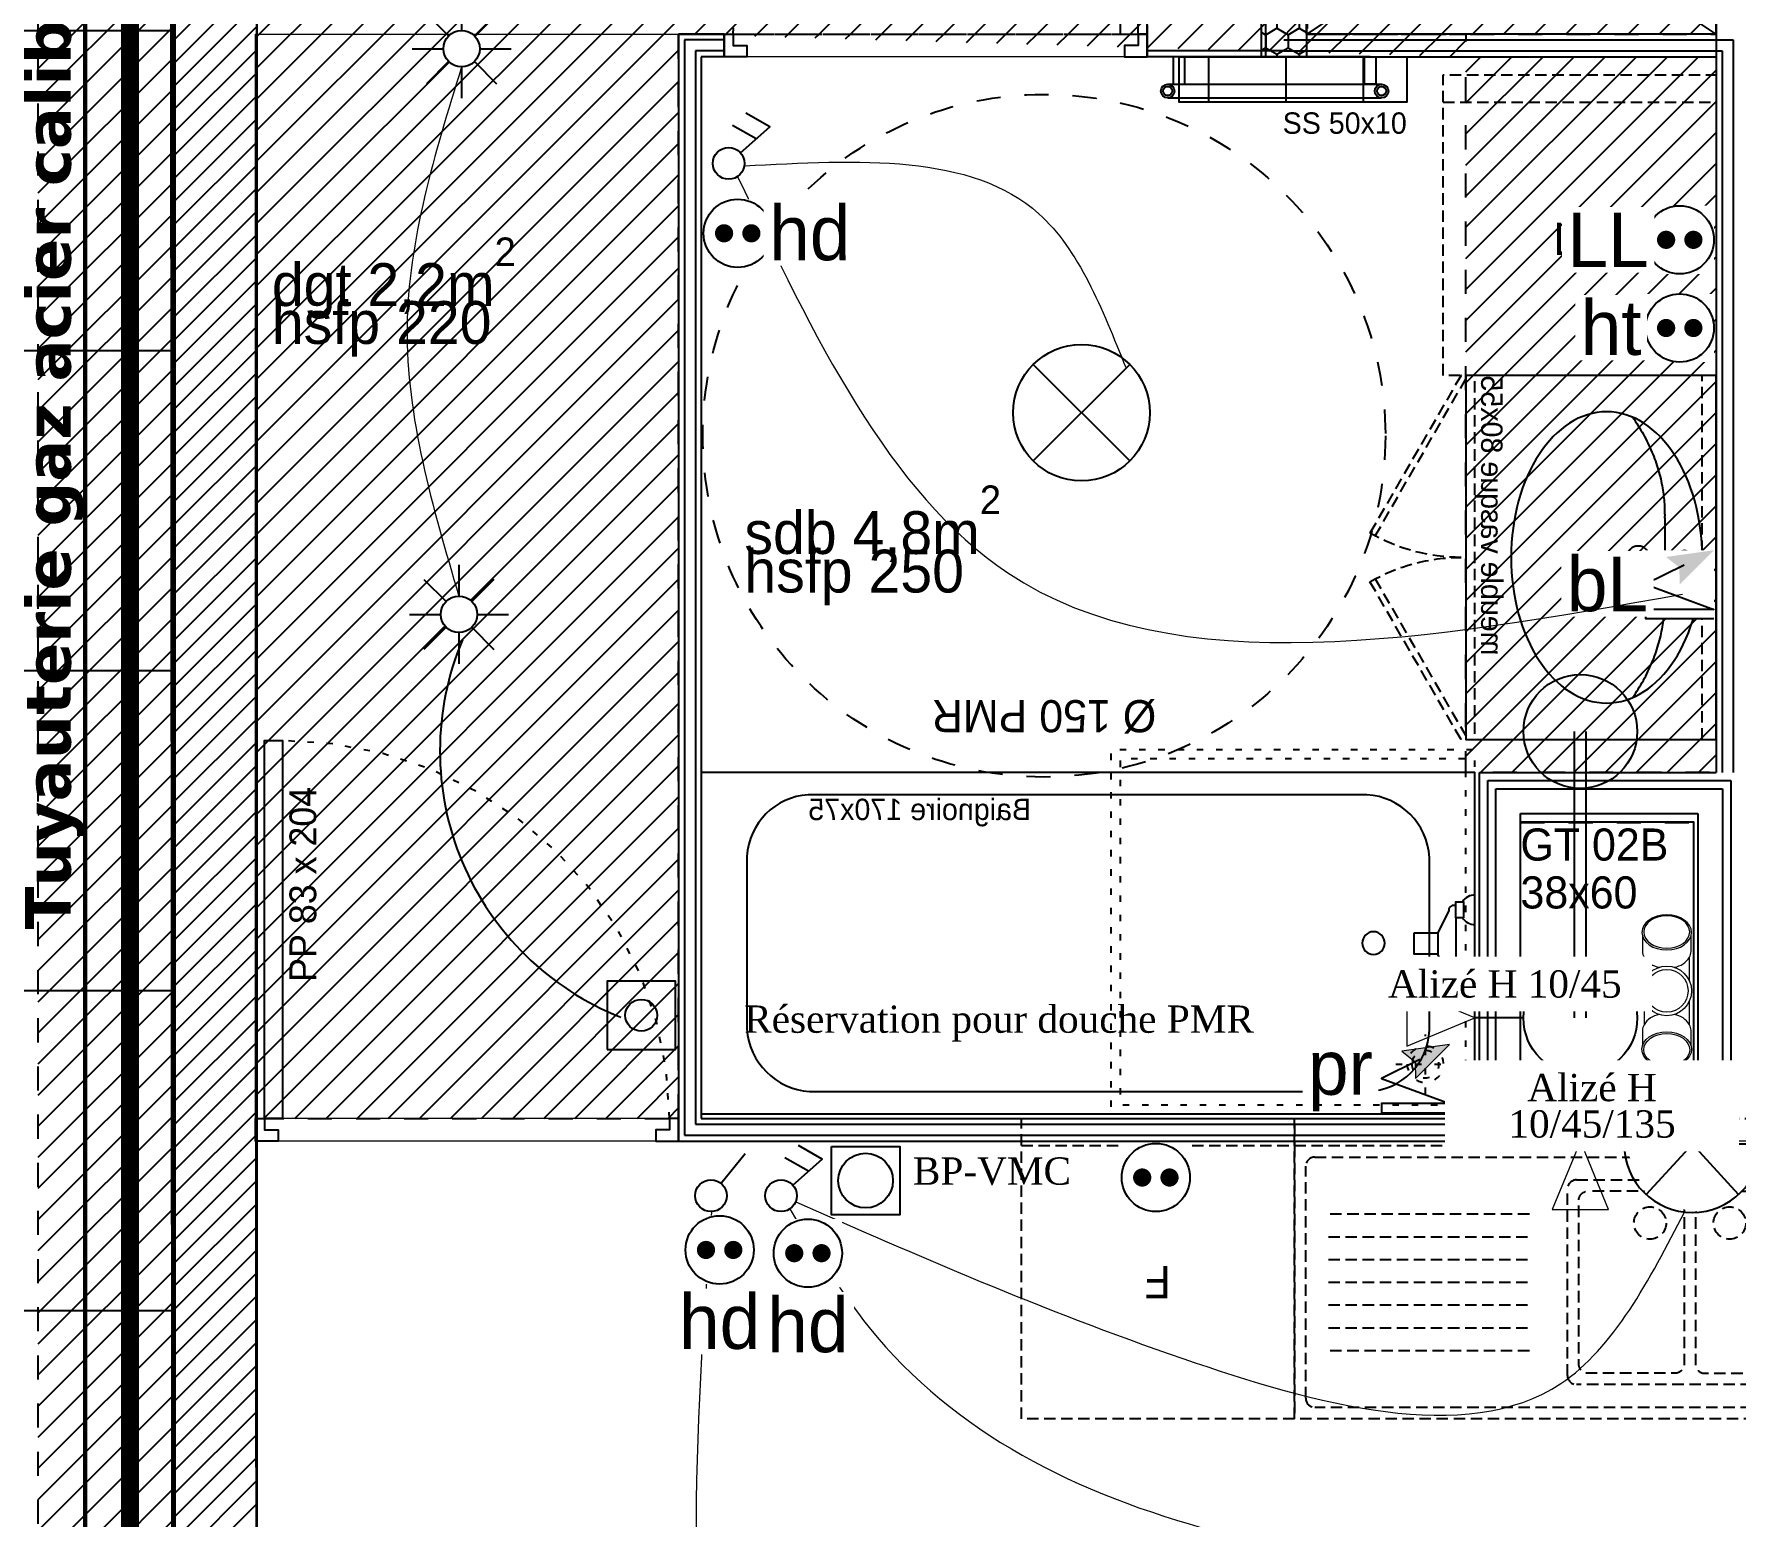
# Model space of a CAD drawing. Header units: centimetres. Extents: x -58072 to 12532, y -30603 to 6224.
# Drawn here: x 9159.9 to 9533.8, y 2841.6 to 3167.4 of the extents above; entities that cross this region are included whole.
import ezdxf

# ---------------------------------------------------------------- set-up
doc = ezdxf.new("R2010")
doc.units = ezdxf.units.CM
for name, pattern in [('ISO-03', [1.5, 0.6, -0.9]), ('prlm_gaz', [36, 24, -3, 0, -3, 0, -3, 0, -3]), ('Style de ligne -1', [0.41664, 0.20828, -0.20836]), ('Style de ligne -11', [0.347222, 0.20828, -0.138942]), ('Style de ligne -13', [0.147638, 0.098425, -0.049213]), ('Style de ligne -18', [0.164042, 0.054681, -0.109361]), ('Style de ligne -19', [0.166667, 0.055556, -0.111111]), ('Style de ligne -5', [0.20828, 0.069425, -0.138855]), ('VW-01', [0.41656, 0.20828, -0.20828])]:
    doc.linetypes.add(name, pattern=pattern)
for name, color, linetype in [('B BATI-équipement-sanitaires', 252, 'Continuous'), ('B faience', 252, 'Style de ligne -11'), ('B Faux plafonds', 252, 'Continuous'), ('B Faux plafonds_Hatch', 9, 'Continuous'), ('B GÈnÈral_Hatch', 252, 'Continuous'), ('B Général', 252, 'Continuous'), ('C ANNOTATIONS-PMR', 252, 'Style de ligne -5'), ('C ANNOTATIONS-prestations', 252, 'Continuous'), ('C ANNOTATIONS-prestations_Hatch', 252, 'Continuous'), ('C ANNOTATIONS-texte', 252, 'Continuous'), ('C ANNOTATIONS-textes-numérotation gaine', 252, 'ISO-03'), ('D SURFACES-shab', 252, 'Continuous'), ('F REMPLISSAGE-TE', 252, 'Continuous'), ('F REMPLISSAGE-TE_Hatch', 252, 'Continuous'), ('F REMPLISSAGE-vert clair', 252, 'Continuous'), ('F REMPLISSAGE-vert foncé', 252, 'Continuous'), ('prlm-EAU-CHU', 42, 'Continuous'), ('prlm-GT', 242, 'Continuous'), ('prlm-MOD', 7, 'Continuous'), ('prlm-MOD-PB', 123, 'Continuous'), ('prlm-VMC', 93, 'Continuous')]:
    doc.layers.add(name, color=color, linetype=linetype)
for name, color, linetype, lineweight in [('prlm-CHAUFF-CONV', 1, 'Continuous', 25), ('prlm-ELEC-CFO', 1, 'Continuous', 25), ('prlm-GAZ', 2, 'Continuous', 25)]:
    doc.layers.add(name, color=color, linetype=linetype, lineweight=lineweight)
doc.layers.add('prlm-ZEROPLOT', color=254, linetype='Continuous', plot=False)
doc.styles.add('Eurostile', font='Eurosti.TTF')
doc.styles.add('Eurostile (italic)', font='Eurostib.TTF')
doc.styles.add('prlm-elec-cfo', font='comic.ttf', dxfattribs={"height": 12})
doc.styles.add('prlm-mod', font='cambriaz.ttf', dxfattribs={"height": 18})
doc.styles.add('prlm-vmc', font='pala.ttf', dxfattribs={"height": 14})
pattern_1 = [(45, (0, 0.2205), (-3.5277778, 3.3072917), [])]
pattern_2 = [(-90, (-81.019, 107.5736), (2.4602994, -4.2613636), [2.840909, -5.6818181]), (30, (-81.019, 107.5736), (2.4602994, 4.2613636), [2.840909, -5.6818181]), (-30, (-76.0983, 104.7326), (4.92059883, -5e-09), [2.840909, -5.6818181])]

# ---------------------------------------------------------------- blocks, each defined once
blk = doc.blocks.new('B 60.Groupe-42-1')
at = {"layer": 'B Général', "linetype": 'VW-01', "ltscale": 25.4, "flags": 128}
blk.add_lwpolyline([(9486.48, 2994.14), (9524.48, 2994.14), (9524.48, 2934.14), (9486.48, 2934.14)], close=True, dxfattribs=at)
at = {"layer": 'C ANNOTATIONS-textes-numérotation gaine', "insert": (9486.48, 2992.83), "char_height": 7.056, "width": 40.6883, "attachment_point": 1, "line_spacing_factor": 0.894578, "style": 'Eurostile'}
blk.add_mtext('GT 02B\\P38x60', dxfattribs=at)
blk = doc.blocks.new('xi.cee2')
at = {"layer": 'prlm-EAU-CHU', "color": 0, "lineweight": 13}
for p, q in [((-8.66, 5.34), (-12.09, 5.34)), ((-2.17, 5), (-7.43, 5)), ((7.43, 5), (2.17, 5)), ((12.09, 5.34), (8.66, 5.34)), ((-12.09, -5.34), (-8.66, -5.34)), ((-7.43, -5), (-2.17, -5)), ((2.17, -5), (7.43, -5)), ((8.66, -5.34), (12.09, -5.34))]:
    blk.add_line(p, q, dxfattribs=at)
for radius in [5.45, 4.69]:
    blk.add_circle((0, 0), radius, dxfattribs=at)
for centre, radius, start, end in [((-8.8, 2.45), 2.89, 61.5716, 87.1026), ((-9.99, 0.84), 4.88, 9.9757, 58.4084), ((9.99, 0.84), 4.88, 121.5916, 170.0243), ((8.8, 2.45), 2.89, 92.8974, 118.4284), ((-9.99, -0.84), 4.88, 301.5916, 350.0243), ((9.99, -0.84), 4.88, 189.9757, 238.4084), ((-8.8, -2.45), 2.89, 272.8974, 298.4284), ((8.8, -2.45), 2.89, 241.5716, 267.1026)]:
    blk.add_arc(centre, radius, start, end, dxfattribs=at)
at = {"layer": 'prlm-EAU-CHU', "color": 0, "lineweight": 13, "extrusion": (0, 0, -1)}
for centre, major_axis, ratio in [((-12.84, 0), (0, -5.45), 0.707316), ((-12.94, 0), (0, -5.05), 0.706972)]:
    blk.add_ellipse(centre, major_axis=major_axis, ratio=ratio, dxfattribs=at)
at = {"layer": 'prlm-EAU-CHU', "color": 0, "lineweight": 13}
for centre, major_axis, ratio in [((12.84, 0), (0, -5.45), 0.707316), ((12.94, 0), (0, -5.05), 0.706972)]:
    blk.add_ellipse(centre, major_axis=major_axis, ratio=ratio, dxfattribs=at)
blk = doc.blocks.new('xi.be')
at = {"layer": 'prlm-VMC', "color": 0, "linetype": 'ByBlock', "lineweight": 5, "flags": 128}
blk.add_lwpolyline([(-6.17, -15), (6.17, -15), (0, 0)], close=True, dxfattribs=at)
at = {"layer": 'prlm-VMC', "color": 0, "linetype": 'ByBlock', "lineweight": 5}
blk.add_solid([(0, -1), (5.17, -14), (-5.17, -14), (0, -1)], dxfattribs=at)
blk = doc.blocks.new('xi.bp-vmc-cui')
at = {"layer": 'prlm-VMC', "color": 0, "linetype": 'ByBlock', "lineweight": -2, "flags": 128}
blk.add_lwpolyline([(-7.5, 7.5), (7.5, 7.5), (7.5, -7.5), (-7.5, -7.5)], close=True, dxfattribs=at)
at = {"layer": 'prlm-VMC', "color": 0, "linetype": 'ByBlock', "lineweight": -2}
blk.add_circle((0, 0), 6, dxfattribs=at)
blk = doc.blocks.new('xi.SPOT')
at = {"color": 0, "lineweight": 5}
blk.add_wipeout([(-4, 0), (-2.83, -2.83), (0, -4), (2.83, -2.83), (4, 0), (2.83, 2.83), (0, 4), (-2.83, 2.83)], dxfattribs=at).dxf.layer = 'prlm-ELEC-CFO'
at = {"layer": 'prlm-ELEC-CFO', "color": 0, "linetype": 'ByBlock', "lineweight": -2, "flags": 128}
for points in [[(-7.69, 7.69), (-2.83, 2.83)], [(0, 10.88), (0, 4)], [(7.69, 7.69), (2.83, 2.83)], [(-10.88, 0), (-4, 0)], [(4, 0), (10.88, 0)], [(-2.83, -2.83), (-7.69, -7.69)], [(2.83, -2.83), (7.69, -7.69)], [(0, -4), (0, -10.88)]]:
    blk.add_lwpolyline(points, dxfattribs=at)
at = {"layer": 'prlm-ELEC-CFO', "color": 0, "linetype": 'ByBlock', "lineweight": -2}
blk.add_circle((0, 0), 4, dxfattribs=at)
blk = doc.blocks.new('xi.BL')
at = {"color": 0, "lineweight": 5}
blk.add_wipeout([(-7.5, -7.5), (7.5, -7.5), (7.5, 7.5), (-7.5, 7.5)], dxfattribs=at).dxf.layer = 'prlm-ELEC-CFO'
at = {"layer": 'prlm-ELEC-CFO', "lineweight": 5}
blk.add_hatch(color=0, dxfattribs=at).paths.add_polyline_path([(-3, 6), (-0.1, 3.7), (0, 0), (7.5, 7.5)])
at = {"layer": 'prlm-ELEC-CFO', "color": 0}
blk.add_lwpolyline([(0.95, 4.23), (-7.5, 0), (7.5, -5.5), (-7.5, -5.5), (-7.5, -7.5), (7.5, -7.5)], dxfattribs=at)
blk = doc.blocks.new('xi.PTCE')
at = {"layer": 'prlm-ELEC-CFO', "color": 0}
for points in [[(-10.61, 10.61), (10.61, -10.61)], [(10.61, 10.61), (-10.61, -10.61)]]:
    blk.add_lwpolyline(points, dxfattribs=at)
at = {"layer": 'prlm-ELEC-CFO', "color": 0, "linetype": 'ByBlock'}
blk.add_circle((0, 0), 15, dxfattribs=at)
blk = doc.blocks.new('xi.DA')
at = {"layer": 'prlm-ELEC-CFO', "color": 0}
for points in [[(4.05, 1.39), (-1.17, 4.34)], [(0.61, -1.67), (7.04, 4.05), (1.81, 7.01)]]:
    blk.add_lwpolyline(points, dxfattribs=at)
blk.add_circle((-2, -4), 3.5, dxfattribs=at)
blk = doc.blocks.new('xi.PCHD')
at = {"color": 0, "lineweight": 5}
blk.add_wipeout([(-7.5, -7.5), (7.5, -7.5), (7.5, 7.5), (-7.5, 7.5)], dxfattribs=at).dxf.layer = 'prlm-ELEC-CFO'
at = {"layer": 'prlm-ELEC-CFO', "color": 0, "linetype": 'ByBlock', "lineweight": 5, "const_width": 2}
for points in [[(-4, 0, 1), (-2, 0, 1)], [(2, 0, 1), (4, 0, 1)]]:
    blk.add_lwpolyline(points, format="xyb", close=True, dxfattribs=at)
at = {"layer": 'prlm-ELEC-CFO', "color": 0, "linetype": 'ByBlock', "lineweight": -2}
blk.add_circle((0, 0), 7.5, dxfattribs=at)
blk = doc.blocks.new('xi.PCHT')
at = {"color": 0, "lineweight": 5}
blk.add_wipeout([(-7.5, -7.5), (7.5, -7.5), (7.5, 7.5), (-7.5, 7.5)], dxfattribs=at).dxf.layer = 'prlm-ELEC-CFO'
at = {"layer": 'prlm-ELEC-CFO', "color": 0, "linetype": 'ByBlock', "lineweight": 5, "const_width": 2}
for points in [[(-4, 0, 1), (-2, 0, 1)], [(2, 0, 1), (4, 0, 1)]]:
    blk.add_lwpolyline(points, format="xyb", close=True, dxfattribs=at)
at = {"layer": 'prlm-ELEC-CFO', "color": 0, "linetype": 'ByBlock', "lineweight": -2}
blk.add_circle((0, 0), 7.5, dxfattribs=at)
blk = doc.blocks.new('xi.ECAP')
at = {"color": 0}
blk.add_wipeout([(-15, 0), (-10.13, 11.06), (0, 15), (10.13, 11.06), (15, 0)], dxfattribs=at).dxf.layer = 'prlm-ELEC-CFO'
at = {"layer": 'prlm-ELEC-CFO', "color": 0, "linetype": 'ByBlock', "lineweight": -2, "flags": 128}
blk.add_lwpolyline([(15, 0, 1), (-15, 0)], format="xyb", close=True, dxfattribs=at)
at = {"layer": 'prlm-ELEC-CFO', "color": 0}
blk.add_lwpolyline([(-10.13, 11.06), (0, 0), (10.13, 11.06)], dxfattribs=at)
blk = doc.blocks.new('xi.SA')
at = {"layer": 'prlm-ELEC-CFO', "color": 0}
blk.add_lwpolyline([(0.2, -1.28), (5.5, 5.28)], dxfattribs=at)
blk.add_circle((-2, -4), 3.5, dxfattribs=at)
blk = doc.blocks.new('xi.PC')
at = {"color": 0, "lineweight": 5}
blk.add_wipeout([(-7.5, -7.5), (7.5, -7.5), (7.5, 7.5), (-7.5, 7.5)], dxfattribs=at).dxf.layer = 'prlm-ELEC-CFO'
at = {"layer": 'prlm-ELEC-CFO', "color": 0, "linetype": 'ByBlock', "lineweight": 5, "const_width": 2}
for points in [[(-4, 0, 1), (-2, 0, 1)], [(2, 0, 1), (4, 0, 1)]]:
    blk.add_lwpolyline(points, format="xyb", close=True, dxfattribs=at)
at = {"layer": 'prlm-ELEC-CFO', "color": 0, "linetype": 'ByBlock', "lineweight": -2}
blk.add_circle((0, 0), 7.5, dxfattribs=at)
blk = doc.blocks.new('xi.PR')
at = {"layer": 'prlm-ELEC-CFO', "lineweight": 5}
blk.add_hatch(color=0, dxfattribs=at).paths.add_polyline_path([(-3, 6), (-0.1, 3.7), (0, 0), (7.5, 7.5)])
at = {"layer": 'prlm-ELEC-CFO', "color": 0, "lineweight": 5, "flags": 128}
blk.add_lwpolyline([(-3, 6), (-0.1, 3.7), (0, 0), (7.5, 7.5)], close=True, dxfattribs=at)
at = {"layer": 'prlm-ELEC-CFO', "color": 0}
blk.add_lwpolyline([(0.95, 4.23), (-7.5, 0), (7.5, -5.5), (-7.5, -5.5), (-7.5, -7.5), (7.5, -7.5)], dxfattribs=at)
blk = doc.blocks.new('xi.LL')
at = {"color": 0, "lineweight": 5}
blk.add_wipeout([(-7.5, -7.5), (7.5, -7.5), (7.5, 7.5), (-7.5, 7.5)], dxfattribs=at).dxf.layer = 'prlm-ELEC-CFO'
at = {"layer": 'prlm-ELEC-CFO', "color": 0, "linetype": 'ByBlock', "lineweight": 5, "const_width": 2}
for points in [[(-4, 0, 1), (-2, 0, 1)], [(2, 0, 1), (4, 0, 1)]]:
    blk.add_lwpolyline(points, format="xyb", close=True, dxfattribs=at)
at = {"layer": 'prlm-ELEC-CFO', "color": 0, "linetype": 'ByBlock', "lineweight": -2}
blk.add_circle((0, 0), 7.5, dxfattribs=at)
blk = doc.blocks.new('xi.TSL-050-050')
at = {"layer": 'prlm-CHAUFF-CONV', "linetype": 'ByBlock', "lineweight": -2}
h = blk.add_hatch(color=0, dxfattribs=at)
edge = h.paths.add_edge_path()
edge.add_arc((-23.5, 7.5), 1.5, 0, 360)
edge = h.paths.add_edge_path(flags=17)
edge.add_arc((-23.5, 7.5), 1, 0, 360)
edge = h.paths.add_edge_path()
edge.add_arc((23.5, 7.5), 1.5, 0, 360)
edge = h.paths.add_edge_path(flags=17)
edge.add_arc((23.5, 7.5), 1, 0, 360)
at = {"layer": 'prlm-CHAUFF-CONV', "color": 0, "linetype": 'ByBlock', "lineweight": -2, "flags": 128}
for points in [[(23.5, 9), (-23.5, 9)], [(23.5, 6), (-23.5, 6)]]:
    blk.add_lwpolyline(points, dxfattribs=at)
at = {"layer": 'prlm-CHAUFF-CONV', "color": 0, "linetype": 'ByBlock', "lineweight": -2}
for points in [[(-19.73, 0), (-22.27, 0), (-22.27, 6), (-19.73, 6)], [(19.73, 0), (22.27, 0), (22.27, 6), (19.73, 6)]]:
    blk.add_lwpolyline(points, close=True, dxfattribs=at)
for centre, radius in [((-23.5, 7.5), 1.5), ((-23.5, 7.5), 1), ((23.5, 7.5), 1.5), ((23.5, 7.5), 1)]:
    blk.add_circle(centre, radius, dxfattribs=at)
at = {"layer": 'prlm-ZEROPLOT', "linetype": 'ByBlock', "lineweight": -2, "flags": 128}
blk.add_lwpolyline([(-21, 0), (21, 0)], dxfattribs=at)
blk = doc.blocks.new('B 60.PP 80')
at = {"layer": 'B Général', "flags": 128}
blk.add_lwpolyline([(-43, 2.5), (-43, 85.5), (-39, 85.5), (-39, 2.5)], close=True, dxfattribs=at)
at = {"layer": 'B Général', "linetype": 'Style de ligne -18', "ltscale": 25.4, "flags": 128}
blk.add_lwpolyline([(46, 2.5), (45.27, 13.33), (43.1, 23.98), (39.53, 34.26), (34.61, 44), (28.44, 53.03), (21.1, 61.19), (12.74, 68.35), (3.5, 74.38), (-6.47, 79.18), (-17, 82.67), (-27.91, 84.79), (-39, 85.5)], dxfattribs=at)
at = {"layer": 'B Général', "linetype": 'Continuous', "flags": 128}
for points in [[(-45, 2.5), (-43, 2.5), (-43, 0), (-40, 0), (-40, -2.5), (-45, -2.5)], [(48, 2.5), (46, 2.5), (46, 0), (43, 0), (43, -2.5), (48, -2.5), (48, -2.5), (48, -2.5), (48, 1.79), (48, 1.79)]]:
    blk.add_lwpolyline(points, close=True, dxfattribs=at)
at = {"layer": 'C ANNOTATIONS-prestations', "insert": (-37.5, 32.5), "char_height": 5.8796, "attachment_point": 1, "rotation": 90, "line_spacing_factor": 0.894578, "style": 'Eurostile'}
blk.add_mtext('PP 83 x 204', dxfattribs=at)
blk = doc.blocks.new('B 60.Rond 150_PMR')
at = {"layer": 'B Général', "linetype": 'VW-01', "ltscale": 25.4}
blk.add_circle((0, 0), 75, dxfattribs=at)
at = {"layer": 'B Général', "insert": (-61.5, 0), "char_height": 7.056, "attachment_point": 5, "rotation": 90, "line_spacing_factor": 0.894578, "style": 'Eurostile (italic)'}
blk.add_mtext('Ø 150 PMR', dxfattribs=at)
blk = doc.blocks.new('B 60.Frigo')
at = {"layer": 'B Général', "linetype": 'Style de ligne -13', "ltscale": 25.4, "flags": 128}
blk.add_lwpolyline([(-30, 30), (30, 30), (30, -30), (-30, -30)], close=True, dxfattribs=at)
blk.add_lwpolyline([(30, -30), (30, -36), (-30, -36), (-30, -30)], dxfattribs=at)
at = {"layer": 'B Général', "insert": (0, 0), "char_height": 7.06, "attachment_point": 5, "line_spacing_factor": 0.894578, "style": 'Eurostile'}
blk.add_mtext('F', dxfattribs=at)
blk = doc.blocks.new('B 60.Evier 120.60 T3 et +')
at = {"layer": 'B Général', "linetype": 'Style de ligne -13', "ltscale": 25.4}
for p, q in [((-55.5, -2.5), (55.5, -2.5)), ((-57.5, -55.5), (-57.5, -4.5)), ((57.5, -4.5), (57.5, -55.5)), ((0, -50.5), (0, -9.53)), ((2, -7.53), (51.79, -7.53)), ((18.98, -10), (18.98, -10)), ((53.79, -9.53), (53.79, -50.5)), ((-52.12, -15), (-7.88, -15)), ((-52.5, -20), (-7.5, -20)), ((-52.5, -25), (-7.5, -25)), ((-52.5, -30), (-7.5, -30)), ((-52.5, -35), (-7.5, -35)), ((-52.5, -40), (-7.5, -40)), ((25.65, -43.33), (25.65, -43.33)), ((-52.12, -45), (-7.88, -45)), ((9.17, -50), (9.17, -50)), ((51.79, -52.5), (2, -52.5)), ((55.5, -57.5), (-55.5, -57.5))]:
    blk.add_line(p, q, dxfattribs=at)
at = {"layer": 'B Général', "linetype": 'Style de ligne -13', "ltscale": 25.4, "flags": 128}
blk.add_lwpolyline([(-60, 0), (-60, 6), (60, 6), (60, 0)], dxfattribs=at)
blk.add_lwpolyline([(-60, 0), (60, 0), (60, -60), (-60, -60)], close=True, dxfattribs=at)
for points in [[(25.65, -12), (25.65, -48, -0.414212), (23.65, -50), (4.5, -50, -0.198914), (3.09, -49.41, -0.198914), (2.5, -48), (2.5, -12, -0.414214), (4.5, -10)], [(25.65, -12, 0.414212), (23.65, -10), (4.45, -10)], [(28.15, -12), (28.15, -48, 0.414212), (30.15, -50), (49.29, -50, 0.198914), (50.71, -49.41, 0.198914), (51.29, -48), (51.29, -12, 0.414214), (49.29, -10)], [(28.15, -12, -0.414212), (30.15, -10), (49.34, -10)]]:
    blk.add_lwpolyline(points, format="xyb", dxfattribs=at)
at = {"layer": 'B Général', "linetype": 'Style de ligne -13', "ltscale": 25.4}
for centre, start, end in [((-55.5, -4.5), 90, 180), ((55.5, -4.5), 0, 90), ((2, -9.53), 90, 180), ((51.79, -9.53), 0, 90), ((2, -50.5), 180, 270), ((51.79, -50.5), 270, 0), ((-55.5, -55.5), 180, 270), ((55.5, -55.5), 270, 0)]:
    blk.add_arc(centre, 2, start, end, dxfattribs=at)
for centre in [(18.15, -17), (35.65, -17)]:
    blk.add_ellipse(centre, major_axis=(3.54, 0), ratio=1, dxfattribs=at)
blk = doc.blocks.new('B 60.Lave Linge')
at = {"layer": 'B Général', "linetype": 'Style de ligne -13', "ltscale": 25.4, "flags": 128}
blk.add_lwpolyline([(-29.47, 30), (-29.47, 36), (30.53, 36), (30.53, 30)], dxfattribs=at)
blk.add_lwpolyline([(-29.47, 30), (30.53, 30), (30.53, -30), (-29.47, -30)], close=True, dxfattribs=at)
at = {"layer": 'B Général', "insert": (0, 0), "char_height": 7.056, "attachment_point": 5, "line_spacing_factor": 0.894578, "style": 'Eurostile'}
blk.add_mtext('LL', dxfattribs=at)
blk = doc.blocks.new('B 60.Groupe-3-1')
at = {"layer": 'B Général', "linetype": 'Continuous'}
for centre, major_axis, ratio in [((0, -24.07), (32, 0), 0.65625), ((0, -6.97), (1.5, 0), 1), ((0, -17.15), (2.5, 0), 1)]:
    blk.add_ellipse(centre, major_axis=major_axis, ratio=ratio, dxfattribs=at)
for points in [[(-30.82, -18.37), (-20.7, -11.37), (-9.74, -11.32), (-4.71, -11.3), (0, -11.3)], [(30.82, -18.37), (20.7, -11.37), (9.74, -11.32), (4.71, -11.3), (0, -11.3)]]:
    blk.add_open_spline(points, degree=2, knots=[0, 0, 0, 1, 1, 2, 2, 2], dxfattribs=at)
blk.add_open_spline([(-30.45, -17.59), (-30.5, -17.61), (-30.55, -17.64)], degree=2, dxfattribs=at)
blk = doc.blocks.new('B 60.meuble vasque 80x60')
at = {"layer": 'B BATI-équipement-sanitaires', "linetype": 'Style de ligne -13', "ltscale": 25.4, "flags": 128}
for points in [[(-40, -3.07), (40, -3.07), (40, -53.07), (-40, -53.07)], [(-40, -56.07), (-5.36, -76.07), (-4.71, -74.94), (-39.35, -54.94)], [(40, -56.07), (5.36, -76.07), (4.71, -74.94), (39.35, -54.94)]]:
    blk.add_lwpolyline(points, close=True, dxfattribs=at)
at = {"layer": 'B BATI-équipement-sanitaires', "linetype": 'Style de ligne -13', "ltscale": 25.4}
for centre, start, end in [((-40, -56.07), 330, 0), ((40, -56.07), 180, 210)]:
    blk.add_arc(centre, 40, start, end, dxfattribs=at)
at = {"layer": 'B Général', "flags": 128}
blk.add_lwpolyline([(-40, 0), (40, 0), (40, -55), (-40, -55)], close=True, dxfattribs=at)
at = {"layer": 'B Général'}
blk.add_blockref('B 60.Groupe-3-1', (0, 0), dxfattribs=at)
at = {"layer": 'C ANNOTATIONS-prestations', "insert": (40, -53.07), "char_height": 4.7037, "width": 80, "attachment_point": 9, "line_spacing_factor": 0.894578, "style": 'Eurostile'}
blk.add_mtext('meuble vasque 80x55', dxfattribs=at)
blk = doc.blocks.new('B 60.PL 60.90')
at = {"layer": 'B Général', "linetype": 'Continuous'}
for p, q in [((-42.5, 42.83), (47.5, -17.27)), ((47.5, 42.73), (-42.5, -17.27))]:
    blk.add_line(p, q, dxfattribs=at)
at = {"layer": 'B Général', "linetype": 'Style de ligne -1', "ltscale": 25.4}
for p, q in [((-0.39, -37.19), (-37.5, -22.27)), ((5.39, -37.19), (42.5, -22.27))]:
    blk.add_line(p, q, dxfattribs=at)
at = {"layer": 'B Général', "linetype": 'Continuous', "flags": 128}
for points in [[(47.5, -17.27), (47.5, 42.73), (-42.5, 42.73), (-42.5, -17.27)], [(42.5, -17.27), (42.5, -22.27), (-42.5, -22.27), (-42.5, -17.27)], [(-37.5, -17.27), (-37.5, -22.27), (-42.5, -22.27), (-42.5, -17.27)], [(47.5, -17.27), (47.5, -22.27), (42.5, -22.27), (42.5, -17.27)]]:
    blk.add_lwpolyline(points, close=True, dxfattribs=at)
at = {"layer": 'B Général', "linetype": 'Style de ligne -1', "ltscale": 25.4}
for centre, start, end in [((-37.5, -22.27), 338.1056, 0), ((42.5, -22.27), 180, 201.8944)]:
    blk.add_arc(centre, 40, start, end, dxfattribs=at)
at = {"layer": 'B Général', "insert": (-36.73, 22.09), "char_height": 7.056, "attachment_point": 1, "line_spacing_factor": 0.894578, "style": 'Eurostile'}
blk.add_mtext('Pl.', dxfattribs=at)
at = {"layer": 'C ANNOTATIONS-prestations', "insert": (-36.73, 10.61), "char_height": 4.704, "attachment_point": 4, "line_spacing_factor": 0.894578, "style": 'Eurostile'}
blk.add_mtext('60*90', dxfattribs=at)
blk = doc.blocks.new('B 60.Sèche-serviette')
at = {"layer": 'B GÈnÈral_Hatch', "linetype": 'Continuous'}
h = blk.add_hatch(dxfattribs=at)
h.set_pattern_fill('H_BARDAGE V 150', color=256, style=0, pattern_type=2)
h.set_pattern_definition([(90, (0, 3.493), (17, 0), [])])
h.paths.add_polyline_path([(-25, 8.4925), (25, 8.4925), (25, -1.5075), (-25, -1.5075)])
at = {"layer": 'B Général', "linetype": 'Continuous', "flags": 128}
blk.add_lwpolyline([(-25, 8.4925), (25, 8.4925), (25, -1.5075), (-25, -1.5075)], close=True, dxfattribs=at)
at = {"layer": 'C ANNOTATIONS-prestations', "insert": (25, -8.4925), "char_height": 4.7037, "width": 50, "attachment_point": 9, "line_spacing_factor": 0.894578, "style": 'Eurostile'}
blk.add_mtext('SS 50x10', dxfattribs=at)
blk = doc.blocks.new('B 60.Groupe-7-1')
at = {"layer": 'B Général', "linetype": 'Style de ligne -19', "ltscale": 25.4}
for p, q in [((-29.11, -35.61), (-29.11, -22.61)), ((-22.61, -29.11), (-35.61, -29.11))]:
    blk.add_line(p, q, dxfattribs=at)
at = {"layer": 'B Général', "linetype": 'Style de ligne -19', "ltscale": 25.4, "flags": 128}
for points in [[(-40, -40), (-40, 40), (40, 40), (40, -40)], [(-38, -38), (-38, 38), (38, 38), (38, -38)]]:
    blk.add_lwpolyline(points, close=True, dxfattribs=at)
at = {"layer": 'B Général', "linetype": 'Style de ligne -19', "ltscale": 25.4}
for radius in [4, 3]:
    blk.add_circle((-29.11, -29.11), radius, dxfattribs=at)
blk = doc.blocks.new('B 60.Douche pointillée')
at = {"layer": 'B Général'}
blk.add_blockref('B 60.Groupe-7-1', (0, 0), dxfattribs=at)
blk = doc.blocks.new('B 60.Baignoire 75_170')
at = {"layer": 'B faience', "lineweight": 18, "flags": 128}
blk.add_lwpolyline([(-85, 38.5), (-85, -37.5), (86, -37.5)], dxfattribs=at)
at = {"layer": 'B Général', "linetype": 'Continuous', "flags": 128}
blk.add_lwpolyline([(-84, -36.5), (-84, 38.5), (86, 38.5), (86, -36.5)], close=True, dxfattribs=at)
blk.add_lwpolyline([(-74, -17.85), (-74, 19.85, -0.379059), (-60.25, 33.6), (62.5, 33.6, -0.377778), (76, 20.1), (76, -17.85, -0.374545), (62.25, -31.6), (-60.5, -31.6, -0.392593), (-74, -18.1)], format="xyb", close=True, dxfattribs=at)
at = {"layer": 'B Général', "linetype": 'Continuous'}
blk.add_circle((-61.7, 1), 2.5, dxfattribs=at)
at = {"layer": 'B Général'}
blk.add_blockref('B 60.Douche pointillée', (-44, 3.5), dxfattribs=at)
at = {"layer": 'C ANNOTATIONS-prestations', "insert": (62.5, 26.61), "char_height": 4.7037, "width": 80, "attachment_point": 9, "line_spacing_factor": 0.894578, "style": 'Eurostile'}
blk.add_mtext('Baignoire 170x75', dxfattribs=at)
blk = doc.blocks.new('xi.BP')
at = {"layer": 'prlm-ELEC-CFO', "color": 0, "flags": 128}
blk.add_lwpolyline([(-7.5, -7.5), (7.5, -7.5), (7.5, 7.5), (-7.5, 7.5)], close=True, dxfattribs=at)
at = {"layer": 'prlm-ELEC-CFO', "color": 0}
blk.add_circle((0, 0), 3.5, dxfattribs=at)

msp = doc.modelspace()

# ---------------------------------------------------------------- hatches: boundary and pattern name
at = {"layer": 'B Faux plafonds_Hatch', "linetype": 'Continuous'}
h = msp.add_hatch(dxfattribs=at)
h.set_pattern_fill('F_P__SOFFITE', color=256, style=0, pattern_type=2)
h.set_pattern_definition(pattern_1)
h.paths.add_polyline_path([(9434.485, 4137.39), (9404.485, 4137.39), (9404.485, 4252.368), (9190.796, 4252.368), (9190.796, 4137.39), (9189.484, 4137.39), (9189.484, 3716.389), (9190.796, 3716.389), (9190.796, 2350.491), (9160.796, 2350.491), (9160.796, 4282.223), (9171, 4282.223), (9171, 4282.368), (11431.445, 4282.368), (11431.445, 4252.368), (9434.485, 4252.368)])
h = msp.add_hatch(dxfattribs=at)
h.set_pattern_fill('F_P__SOFFITE', color=256, style=0, pattern_type=2)
h.set_pattern_definition(pattern_1)
h.paths.add_polyline_path([(9301.484, 2929.14), (9301.484, 3167.39), (9404.485, 3167.39), (9404.485, 3236.39), (9439.643, 3236.39), (9439.643, 3167.39), (9529.485, 3167.39), (9529.485, 3371.39), (9420.096, 3371.439), (9420.096, 3521.439), (9280.096, 3521.39), (9280.096, 3371.39), (9208.484, 3371.39), (9208.484, 3241.39), (9208.796, 3241.39), (9208.484, 2929.14)])
h = msp.add_hatch(dxfattribs=at)
h.set_pattern_fill('F_P__SOFFITE', color=256, style=0, pattern_type=2)
h.set_pattern_definition(pattern_1)
h.paths.add_polyline_path([(9529.485, 3162.39), (9529.485, 3005.14), (9474.485, 3005.14), (9474.485, 3162.39)])
at = {"layer": 'B GÈnÈral_Hatch', "linetype": 'Continuous'}
h = msp.add_hatch(dxfattribs=at)
h.set_pattern_fill('50_BETON', color=256, style=0, pattern_type=2)
h.set_pattern_definition([(45, (0, 0), (2.4253472, -2.6458333), [])])
h.paths.add_polyline_path([(9190.796, 2340.491), (9208.796, 2340.491), (9208.796, 3264.789), (9190.796, 3264.789)])
h = msp.add_hatch(dxfattribs=at)
h.set_pattern_fill('F_P__SOFFITE', color=256, style=0, pattern_type=2)
h.set_pattern_definition(pattern_1)
h.paths.add_polyline_path([(9301.484, 3167.39), (9404.485, 3167.39), (9404.984, 3236.39), (9439.485, 3236.39), (9439.485, 3167.39), (9439.643, 3167.39), (9474.485, 3167.39), (9474.485, 3162.39)])
h = msp.add_hatch(dxfattribs=at)
h.set_pattern_fill('PSE', color=256, angle=-90, style=0, pattern_type=2)
h.set_pattern_definition(pattern_2)
h.paths.add_polyline_path([(9429.485, 3236.415), (9439.485, 3236.415), (9439.485, 3162.365), (9429.485, 3162.365)])
at = {"layer": 'C ANNOTATIONS-prestations_Hatch', "linetype": 'Continuous'}
h = msp.add_hatch(dxfattribs=at)
h.set_pattern_fill('DALETTES TERRASSE 50X50', color=256, scale=1.406016, style=0, pattern_type=2)
h.set_pattern_definition([(0, (9531.354, 4152.3), (4e-15, -70.3008), []), (-90, (9531.354, 4152.3), (70.3008, 0), [])])
h.paths.add_polyline_path([(8944.484, 4282.216), (8944.484, 4137.39), (9060.484, 4137.39), (9060.484, 2350.491), (9190.484, 2350.491), (9190.796, 3716.389), (9189.484, 3716.389), (9189.484, 4137.39), (9812.484, 4137.39), (9812.484, 4152.352), (11301.042, 4152.352), (11301.042, 2971.388), (11431.443, 2971.388), (11431.445, 4152.297), (11431.445, 4282.297)])
at = {"layer": 'F REMPLISSAGE-TE_Hatch', "linetype": 'Continuous'}
h = msp.add_hatch(dxfattribs=at)
h.set_pattern_fill('PSE', color=256, angle=-90, style=0, pattern_type=2)
h.set_pattern_definition(pattern_2)
h.paths.add_polyline_path([(9430.485, 3236.415), (9429.485, 3236.415), (9429.485, 3162.365), (9430.485, 3162.365)])
h = msp.add_hatch(dxfattribs=at)
h.set_pattern_fill('PSE', color=256, angle=-90, style=0, pattern_type=2)
h.set_pattern_definition(pattern_2)
h.paths.add_polyline_path([(9439.485, 3236.415), (9430.485, 3236.415), (9430.485, 3162.365), (9439.485, 3162.365)])

# ---------------------------------------------------------------- linework, layer by layer
at = {"layer": 'B Faux plafonds', "linetype": 'VW-01', "ltscale": 25.4, "flags": 128}
for points in [[(9434.485, 4137.39), (9404.485, 4137.39), (9404.485, 4252.368), (9190.796, 4252.368), (9190.796, 4137.39), (9189.484, 4137.39), (9189.484, 3716.389), (9190.796, 3716.389), (9190.796, 2350.491), (9160.796, 2350.491), (9160.796, 4282.223), (9171, 4282.223), (9171, 4282.368), (11431.445, 4282.368), (11431.445, 4252.368), (9434.485, 4252.368)], [(9301.484, 2929.14), (9301.484, 3167.39), (9404.485, 3167.39), (9404.485, 3236.39), (9439.643, 3236.39), (9439.643, 3167.39), (9529.485, 3167.39), (9529.485, 3371.39), (9420.096, 3371.439), (9420.096, 3521.439), (9280.096, 3521.39), (9280.096, 3371.39), (9208.484, 3371.39), (9208.484, 3241.39), (9208.796, 3241.39), (9208.484, 2929.14)], [(9529.485, 3162.39), (9529.485, 3005.14), (9474.485, 3005.14), (9474.485, 3162.39)]]:
    msp.add_lwpolyline(points, close=True, dxfattribs=at)
at = {"layer": 'B Général', "linetype": 'Continuous'}
for p, q in [((9529.485, 3278.39), (9529.485, 3162.39)), ((9529.485, 3278.39), (9529.485, 3162.39)), ((9190.796, 3264.789), (9190.796, 2350.491)), ((9208.796, 3264.789), (9208.796, 2350.491)), ((9429.485, 3236.415), (9429.485, 3162.365)), ((9439.485, 3236.415), (9439.485, 3162.365)), ((9404.485, 3169.39), (9404.485, 3162.39)), ((9311.485, 3167.39), (9301.484, 3167.39)), ((9301.484, 3167.39), (9301.484, 2924.14)), ((9311.485, 3167.39), (9311.485, 3162.39)), ((9404.485, 3167.39), (9404.485, 3162.39)), ((9311.485, 3162.39), (9306.484, 3162.39)), ((9306.484, 3162.39), (9306.484, 2929.14)), ((9434.485, 3162.39), (9404.485, 3162.39)), ((9429.485, 3162.365), (9439.485, 3162.365)), ((9434.485, 3162.39), (9529.485, 3162.39)), ((9529.485, 3162.39), (9529.485, 3005.14)), ((9477.484, 2929.14), (9477.484, 3005.14)), ((9477.484, 3005.14), (9529.485, 3005.14)), ((9486.484, 2933.14), (9486.484, 2996.14)), ((9486.484, 2996.14), (9525.485, 2996.14)), ((9525.485, 2996.14), (9525.485, 2933.14)), ((9525.485, 2933.14), (9486.484, 2933.14)), ((9208.484, 2924.14), (9208.484, 2929.14)), ((9301.484, 2924.14), (9301.484, 2929.14)), ((9306.484, 2929.14), (9477.484, 2929.14)), ((9301.484, 2924.14), (9477.484, 2924.14)), ((9534.485, 2924.14), (9477.484, 2924.14))]:
    msp.add_line(p, q, dxfattribs=at)
at = {"layer": 'B Général', "linetype": 'Continuous', "lineweight": 18}
for p, q in [((9190.796, 3264.789), (9190.796, 2350.491)), ((9208.796, 3264.789), (9208.796, 2350.491))]:
    msp.add_line(p, q, dxfattribs=at)
at = {"layer": 'B Général', "linetype": 'VW-01', "ltscale": 25.4, "flags": 128}
msp.add_lwpolyline([(9301.484, 3167.39), (9404.485, 3167.39), (9404.984, 3236.39), (9439.485, 3236.39), (9439.485, 3167.39), (9439.643, 3167.39), (9474.485, 3167.39), (9474.485, 3162.39)], dxfattribs=at)
at = {"layer": 'C ANNOTATIONS-prestations', "linetype": 'Continuous', "flags": 128}
msp.add_lwpolyline([(8944.484, 4282.216), (8944.484, 4137.39), (9060.484, 4137.39), (9060.484, 2350.491), (9190.484, 2350.491), (9190.796, 3716.389), (9189.484, 3716.389), (9189.484, 4137.39), (9812.484, 4137.39), (9812.484, 4152.352), (11301.042, 4152.352), (11301.042, 2971.388), (11431.443, 2971.388), (11431.445, 4152.297), (11431.445, 4282.297)], close=True, dxfattribs=at)
at = {"layer": 'D SURFACES-shab', "lineweight": 18, "flags": 128}
for points in [[(9208.484, 3167.39), (9301.484, 3167.39), (9301.484, 2929.14), (9208.484, 2929.14)], [(9306.484, 3162.39), (9306.484, 2929.14), (9477.484, 2929.14), (9477.484, 3005.14), (9529.485, 3005.14), (9529.485, 3162.39)], [(9208.796, 2350.492), (9784.485, 2350.492), (9784.485, 2924.14), (9301.484, 2924.14), (9301.484, 2924.14), (9208.484, 2924.14)]]:
    msp.add_lwpolyline(points, close=True, dxfattribs=at)
at = {"layer": 'F REMPLISSAGE-TE', "linetype": 'Continuous'}
msp.add_line((9430.485, 3236.415), (9430.485, 3162.365), dxfattribs=at)
msp.add_line((9430.485, 3236.415), (9430.485, 3162.365), dxfattribs=at)
at = {"layer": 'F REMPLISSAGE-vert clair'}
for p, q in [((9311.485, 3166.09), (9302.784, 3166.09)), ((9302.784, 3166.09), (9302.784, 2925.44)), ((9434.485, 3166.09), (9533.185, 3166.09)), ((9533.185, 3166.09), (9533.185, 3005.14)), ((9311.485, 3163.69), (9305.184, 3163.69)), ((9305.184, 3163.69), (9305.184, 2927.84)), ((9434.485, 3163.69), (9404.485, 3163.69)), ((9434.485, 3163.69), (9530.785, 3163.69)), ((9530.785, 3163.69), (9530.785, 3005.14)), ((9479.284, 2925.94), (9479.284, 3003.34)), ((9479.284, 3003.34), (9532.685, 3003.34)), ((9532.685, 3003.34), (9532.685, 2925.94)), ((9481.084, 2927.74), (9481.084, 3001.54)), ((9481.084, 2927.74), (9481.084, 3001.54)), ((9481.084, 3001.54), (9530.885, 3001.54)), ((9481.084, 3001.54), (9530.885, 3001.54)), ((9530.885, 3001.54), (9530.885, 2927.74)), ((9530.885, 3001.54), (9530.885, 2927.74)), ((9302.784, 2925.44), (9477.484, 2925.44)), ((9305.184, 2927.84), (9477.484, 2927.84)), ((9532.685, 2925.94), (9479.284, 2925.94)), ((9530.885, 2927.74), (9481.084, 2927.74)), ((9530.885, 2927.74), (9481.084, 2927.74))]:
    msp.add_line(p, q, dxfattribs=at)
at = {"layer": 'F REMPLISSAGE-vert clair', "linetype": 'Continuous'}
for p, q in [((9486.484, 2933.14), (9486.484, 2996.14)), ((9486.484, 2996.14), (9525.485, 2996.14)), ((9525.485, 2996.14), (9525.485, 2933.14)), ((9525.485, 2933.14), (9486.484, 2933.14))]:
    msp.add_line(p, q, dxfattribs=at)
at = {"layer": 'F REMPLISSAGE-vert foncé', "linetype": 'Continuous'}
for p, q in [((9311.485, 3167.39), (9301.484, 3167.39)), ((9301.484, 3167.39), (9301.484, 2924.14)), ((9311.485, 3162.39), (9306.484, 3162.39)), ((9306.484, 3162.39), (9306.484, 2929.14)), ((9434.485, 3162.39), (9404.485, 3162.39)), ((9434.485, 3162.39), (9529.485, 3162.39)), ((9529.485, 3162.39), (9529.485, 3005.14)), ((9477.484, 2929.14), (9477.484, 3005.14)), ((9477.484, 3005.14), (9529.485, 3005.14)), ((9306.484, 2929.14), (9477.484, 2929.14)), ((9301.484, 2924.14), (9477.484, 2924.14)), ((9534.485, 2924.14), (9477.484, 2924.14))]:
    msp.add_line(p, q, dxfattribs=at)
at = {"layer": 'F REMPLISSAGE-vert foncé'}
for p, q in [((9311.485, 3166.09), (9302.784, 3166.09)), ((9302.784, 3166.09), (9302.784, 2925.44)), ((9434.485, 3166.09), (9533.185, 3166.09)), ((9533.185, 3166.09), (9533.185, 3005.14)), ((9311.485, 3163.69), (9305.184, 3163.69)), ((9305.184, 3163.69), (9305.184, 2927.84)), ((9434.485, 3163.69), (9404.485, 3163.69)), ((9434.485, 3163.69), (9530.785, 3163.69)), ((9530.785, 3163.69), (9530.785, 3005.14)), ((9479.284, 2925.94), (9479.284, 3003.34)), ((9479.284, 3003.34), (9532.685, 3003.34)), ((9532.685, 3003.34), (9532.685, 2925.94)), ((9302.784, 2925.44), (9477.484, 2925.44)), ((9305.184, 2927.84), (9477.484, 2927.84)), ((9532.685, 2925.94), (9479.284, 2925.94))]:
    msp.add_line(p, q, dxfattribs=at)
at = {"layer": 'prlm-ELEC-CFO', "lineweight": 13}
for points in [[(9315.939, 3138.416), (9380.658, 3127.911), (9399.748, 3094.086)], [(9308.726, 2908.641), (9313.668, 2768.688), (9481.74, 2578.758)]]:
    msp.add_spline(points, degree=3, dxfattribs=at)
at = {"layer": 'prlm-GAZ', "linetype": 'prlm_gaz', "ltscale": 0.8, "const_width": 4}
msp.add_lwpolyline([(9180.94, 2358.432), (9180.94, 4267.645), (11285.943, 4267.645), (11285.943, 4291.917)], dxfattribs=at)
at = {"layer": 'prlm-GT'}
msp.add_lwpolyline([(9486.484, 2994.262), (9524.485, 2994.262), (9524.485, 2934.139), (9486.484, 2934.139)], close=True, dxfattribs=at)
at = {"layer": 'prlm-MOD', "color": 161}
for p, q in [((9468.33, 2969.865), (9468.33, 2965.261)), ((9463.112, 2966.402), (9463.112, 2968.724))]:
    msp.add_line(p, q, dxfattribs=at)
at = {"layer": 'prlm-MOD', "const_width": 1}
msp.add_lwpolyline([(11294.284, 4282.292), (11294.284, 4252.292), (9436.166, 4252.292), (9436.166, 4137.39), (9406.166, 4137.39), (9406.166, 4252.292), (9189.484, 4252.292), (9190.796, 2350.491), (9171.084, 2350.491), (9171.084, 4282.223), (11294.284, 4282.292)], dxfattribs=at)
at = {"layer": 'prlm-MOD', "color": 161}
for points in [[(9476.487, 2971.724), (9476.487, 2978.224)], [(9470.712, 2974.821), (9468.329, 2969.938)], [(9472.297, 2973.224), (9472.297, 2961.902)], [(9470.712, 2960), (9468.329, 2965.188)], [(9476.487, 2956.902), (9476.487, 2963.402)]]:
    msp.add_lwpolyline(points, dxfattribs=at)
for points in [[(9473.987, 2973.224), (9472.297, 2973.224), (9472.297, 2976.724), (9473.987, 2976.724)], [(9463.112, 2969.938), (9468.329, 2969.938), (9468.329, 2965.188), (9463.112, 2965.188)], [(9473.987, 2958.402), (9472.297, 2958.402), (9472.297, 2961.902), (9473.987, 2961.902)]]:
    msp.add_lwpolyline(points, close=True, dxfattribs=at)
for centre, radius, start, end in [((9476.487, 2974.974), 3.25, 90, 147.42103), ((9471.838, 2974.821), 1.126, 65.92569, 180), ((9476.487, 2974.974), 3.25, 212.57897, 270), ((9476.487, 2960.152), 3.25, 90, 147.42103), ((9471.838, 2960), 1.126, 180, 294.07431), ((9476.487, 2960.152), 3.25, 212.57897, 270)]:
    msp.add_arc(centre, radius, start, end, dxfattribs=at)
at = {"layer": 'prlm-VMC', "ltscale": 25}
for p, q in [((9498.39, 2951.2), (9498.39, 3014.139)), ((9500.89, 2951.2), (9500.89, 3014.139))]:
    msp.add_line(p, q, dxfattribs=at)
at = {"layer": 'prlm-VMC'}
for points in [[(9487.14, 2951.2), (9476.484, 2951.2)], [(9499.64, 2924.139), (9499.64, 2938.7)]]:
    msp.add_lwpolyline(points, dxfattribs=at)
for centre in [(9499.64, 3014.139), (9499.64, 2951.2)]:
    msp.add_circle(centre, 12.5, dxfattribs=at)

# ---------------------------------------------------------------- block references
at = {"layer": 'B Général', "xscale": -1}
for name, p in [('B 60.PP 80', (9359.485, 3164.89)), ('B 60.Baignoire 75_170', (9392.484, 2966.64))]:
    msp.add_blockref(name, p, dxfattribs=at)
for name, p, rotation in [('B 60.PL 60.90', (9481.985, 3210.117), 180), ('B 60.meuble vasque 80x60', (9529.485, 3052.39), 270)]:
    msp.add_blockref(name, p, dxfattribs=dict(at, rotation=rotation))
at = {"layer": 'B Général'}
for name, p in [('B 60.Sèche-serviette', (9436.501, 3153.897)), ('B 60.Lave Linge', (9498.951, 3122.39)), ('B 60.PP 80', (9253.484, 2926.64)), ('B 60.Evier 120.60 T3 et +', (9496.805, 2923.14))]:
    msp.add_blockref(name, p, dxfattribs=at)
at = {"layer": 'B Général', "rotation": 180}
msp.add_blockref('B 60.Frigo', (9406.805, 2893.14), dxfattribs=at)
at = {"layer": 'C ANNOTATIONS-PMR', "ltscale": 25.4, "rotation": 90}
msp.add_blockref('B 60.Rond 150_PMR', (9381.796, 3079.14), dxfattribs=at)
at = {"layer": 'C ANNOTATIONS-textes-numérotation gaine'}
msp.add_blockref('B 60.Groupe-42-1', (0, 0), dxfattribs=at)
at = {"layer": 'prlm-CHAUFF-CONV', "rotation": 180}
msp.add_blockref('xi.TSL-050-050', (9432.458, 3162.364), dxfattribs=at)
at = {"layer": 'prlm-EAU-CHU', "rotation": 270}
msp.add_blockref('xi.cee2', (9518.627, 2957.145), dxfattribs=at)
at = {"layer": 'prlm-ELEC-CFO'}
for name, p in [('xi.DA', (9314.484, 3142.977)), ('xi.PTCE', (9390.025, 3084.189)), ('xi.BP', (9293.279, 2951.787)), ('xi.PR', (9463.423, 2937.87)), ('xi.SA', (9310.602, 2916.139)), ('xi.DA', (9325.994, 2916.139)), ('xi.bp-vmc-cui', (9342.584, 2915.457)), ('xi.be', (9499.64, 2924.139))]:
    msp.add_blockref(name, p, dxfattribs=at)
at = {"layer": 'prlm-VMC', "rotation": 270}
msp.add_blockref('xi.be', (9476.484, 2951.2), dxfattribs=at)

# ---------------------------------------------------------------- texts
at = {"layer": 'C ANNOTATIONS-prestations', "char_height": 9.4074, "attachment_point": 1, "line_spacing_factor": 0.894578, "style": 'Eurostile'}
for s, insert, width in [('hsfp 220', (9212.111, 3108.712), 70.36174), ('hsfp 250', (9315.943, 3054.089), 106.0944)]:
    msp.add_mtext(s, dxfattribs=dict(at, insert=insert, width=width))
at = {"layer": 'C ANNOTATIONS-texte', "char_height": 9.40741, "attachment_point": 1, "line_spacing_factor": 0.894578, "style": 'Eurostile'}
for s, insert, width in [('dgt 2,2m{\\H0.6667x;\\S2^ ;}', (9212.111, 3122.682), 85.42287), ('sdb 4,8m{\\H0.6667x;\\S2^ ;}', (9315.943, 3068.2), 139.08002)]:
    msp.add_mtext(s, dxfattribs=dict(at, insert=insert, width=width))
at = {"layer": 'prlm-ELEC-CFO', "insert": (9352.973, 2920.564), "char_height": 6, "attachment_point": 1, "style": 'prlm-vmc'}
msp.add_mtext_dynamic_manual_height_columns('BP-VMC', width=101.12978, gutter_width=50, heights=[0], dxfattribs=at)
at = {"layer": 'prlm-GAZ', "linetype": 'prlm_gaz', "ltscale": 0.8, "insert": (9157.904, 2970.694), "char_height": 10, "width": 247.9039, "attachment_point": 1, "rotation": 90, "style": 'prlm-mod'}
msp.add_mtext('{\\fVerdana|b1|i0|c0|p34;Tuyauterie gaz acier calibre 80}', dxfattribs=at)
at = {"layer": 'prlm-MOD-PB', "insert": (9315.904, 2953.941), "char_height": 6, "width": 140.37813, "attachment_point": 1, "rotation": 360, "style": 'prlm-vmc'}
msp.add_mtext('Réservation pour douche PMR', dxfattribs=at)

# ---------------------------------------------------------------- next in the draw order: block references
at = {"layer": 'prlm-ELEC-CFO'}
for name, p in [('xi.SPOT', (9253.793, 3164.168)), ('xi.BL', (9521.485, 3046.481)), ('xi.SPOT', (9253.214, 3039.875)), ('xi.PCHD', (9310.508, 2900.228))]:
    msp.add_blockref(name, p, dxfattribs=at)
at = {"layer": 'prlm-ELEC-CFO', "rotation": 180}
msp.add_blockref('xi.ECAP', (9524.248, 2923.445), dxfattribs=at)

# ---------------------------------------------------------------- next in the draw order: texts
at = {"layer": 'prlm-ELEC-CFO', "lineweight": 20, "insert": (9446.926, 2938.508), "char_height": 12, "attachment_point": 5, "line_spacing_factor": 0.8, "style": 'prlm-elec-cfo', "bg_fill": 3, "box_fill_scale": 1.1, "bg_fill_color": 256, "bg_fill_transparency": 0}
msp.add_mtext('pr', dxfattribs=at)
at = {"layer": 'prlm-VMC', "ltscale": 25, "insert": (9483.041, 2958.619), "char_height": 6, "width": 58.61474, "attachment_point": 5, "line_spacing_factor": 0.8, "style": 'prlm-vmc', "bg_fill": 2}
msp.add_mtext('Alizé H 10/45', dxfattribs=at)

# ---------------------------------------------------------------- next in the draw order: linework, layer by layer
at = {"layer": 'prlm-ELEC-CFO', "lineweight": 25}
msp.add_arc((9311.967, 3009.854), 62.924, 157.15259, 248.35818, dxfattribs=at)
at = {"layer": 'prlm-ELEC-CFO', "lineweight": 13}
for points in [[(9253.793, 3160.168), (9241.819, 3102.908), (9253.214, 3043.875)], [(9327.238, 2910.825), (9412.277, 2876.37), (9495.364, 2870.894), (9522.547, 2908.542)], [(9325.94, 2909.23), (9343.342, 2883.214), (9518.635, 2823.93)]]:
    msp.add_spline(points, degree=3, dxfattribs=at)

# ---------------------------------------------------------------- next in the draw order: texts
at = {"layer": 'prlm-ELEC-CFO', "lineweight": 20, "char_height": 12, "attachment_point": 5, "line_spacing_factor": 0.8, "style": 'prlm-elec-cfo', "bg_fill": 3, "box_fill_scale": 1.1, "bg_fill_color": 256, "bg_fill_transparency": 0}
for s, insert in [('bL', (9505.602, 3046.481)), ('hd', (9310.508, 2884.395))]:
    msp.add_mtext(s, dxfattribs=dict(at, insert=insert))
at = {"layer": 'prlm-VMC', "ltscale": 25, "insert": (9502.21, 2931.868), "char_height": 6, "width": 58.61474, "attachment_point": 5, "line_spacing_factor": 0.8, "style": 'prlm-vmc', "bg_fill": 2}
msp.add_mtext('Alizé H 10/45/135', dxfattribs=at)

# ---------------------------------------------------------------- next in the draw order: linework, layer by layer
at = {"layer": 'prlm-ELEC-CFO', "lineweight": 13}
msp.add_spline([(9314.456, 3136.085), (9373.838, 3048.992), (9522.069, 3044.329)], degree=3, dxfattribs=at)

# ---------------------------------------------------------------- next in the draw order: block references
at = {"layer": 'prlm-ELEC-CFO'}
for name, p in [('xi.PC', (9406.362, 2916.139)), ('xi.PCHD', (9329.901, 2899.51))]:
    msp.add_blockref(name, p, dxfattribs=at)

# ---------------------------------------------------------------- next in the draw order: block references
for name, p in [('xi.PCHD', (9314.484, 3123.606)), ('xi.LL', (9521.485, 3122.173)), ('xi.PCHT', (9521.485, 3102.8))]:
    msp.add_blockref(name, p, dxfattribs=at)

# ---------------------------------------------------------------- next in the draw order: texts
at = {"layer": 'prlm-ELEC-CFO', "lineweight": 20, "insert": (9329.901, 2883.678), "char_height": 12, "attachment_point": 5, "line_spacing_factor": 0.8, "style": 'prlm-elec-cfo', "bg_fill": 3, "box_fill_scale": 1.1, "bg_fill_color": 256, "bg_fill_transparency": 0}
msp.add_mtext('hd', dxfattribs=at)

# ---------------------------------------------------------------- next in the draw order: texts
at = {"layer": 'prlm-ELEC-CFO', "lineweight": 20, "char_height": 12, "attachment_point": 5, "line_spacing_factor": 0.8, "style": 'prlm-elec-cfo', "bg_fill": 3, "box_fill_scale": 1.1, "bg_fill_color": 256, "bg_fill_transparency": 0}
for s, insert in [('hd', (9330.316, 3123.606)), ('LL', (9505.738, 3122.173)), ('ht', (9506.408, 3102.8))]:
    msp.add_mtext(s, dxfattribs=dict(at, insert=insert))

doc.saveas('drawing.dxf')
